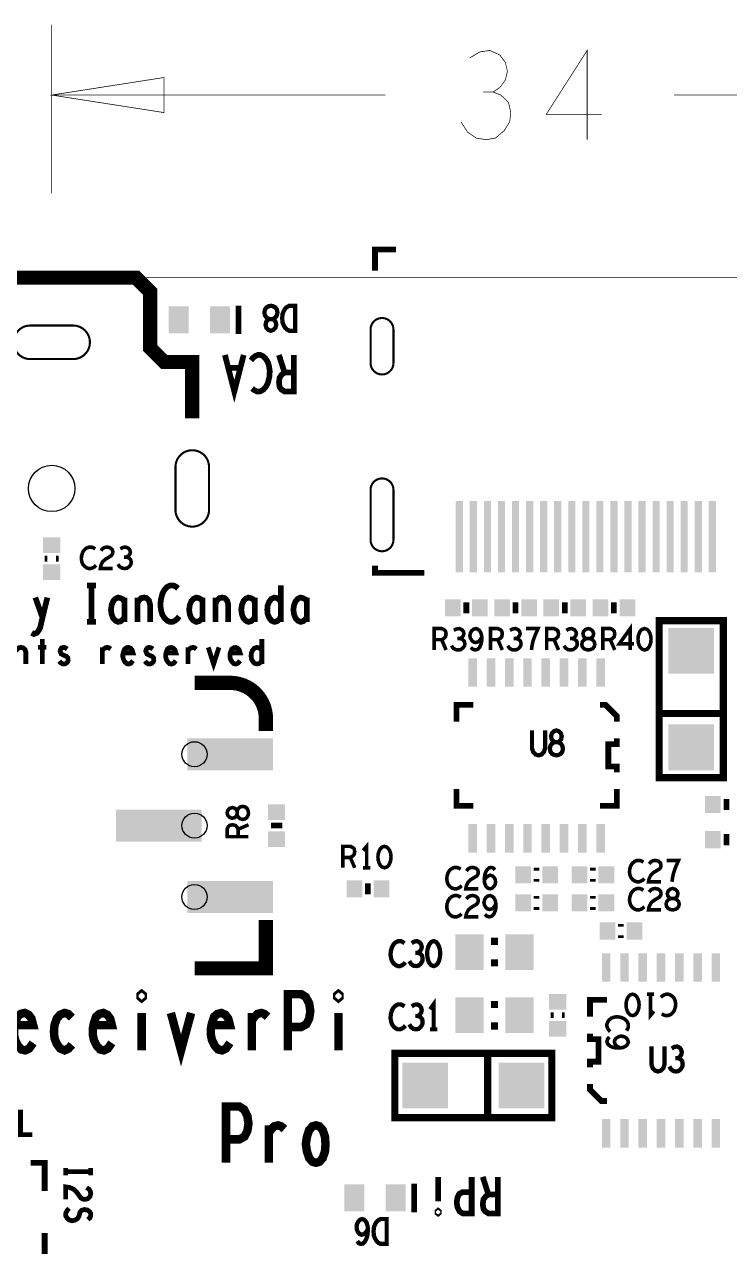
# Model space of a CAD drawing. Extents: x -14.6 to 75.5, y -11 to 65.5.
# Drawn here: x 30.03 to 55.11, y 22.02 to 65.51 of the extents above; entities that cross this region are included whole.
import ezdxf

# ---------------------------------------------------------------- set-up
doc = ezdxf.new("R2010")
doc.units = 0
doc.layers.get('0').update_dxf_attribs({"linetype": 'CONTINUOUS'})
for name, color, linetype in [('BOARD_ART', 7, 'CONTINUOUS'), ('DIMENSION_ART', 2, 'CONTINUOUS'), ('PASTETOP_ART', 4, 'CONTINUOUS'), ('RECEIVERPI_ROU', 5, 'CONTINUOUS'), ('RECEIVERPIPRO-1-2_DRL', 10, 'CONTINUOUS'), ('SILK_TOP_ART', 9, 'CONTINUOUS')]:
    doc.layers.add(name, color=color, linetype=linetype)

# ---------------------------------------------------------------- blocks, each defined once
blk = doc.blocks.new('RECTANGLE_7')
blk.add_solid([(0.3048, 0.2794), (0.3048, -0.2794), (-0.3048, 0.2794), (-0.3048, -0.2794)])
blk = doc.blocks.new('RECTANGLE_8')
blk.add_solid([(0.508, 0.635), (0.508, -0.635), (-0.508, 0.635), (-0.508, -0.635)])
blk = doc.blocks.new('SQUARE_57')
blk.add_solid([(0.8128, 0.8128), (0.8128, -0.8128), (-0.8128, 0.8128), (-0.8128, -0.8128)])
blk = doc.blocks.new('RECTANGLE_18')
blk.add_solid([(0.3556, 0.4826), (0.3556, -0.4826), (-0.3556, 0.4826), (-0.3556, -0.4826)])
blk = doc.blocks.new('RECTANGLE_53')
blk.add_solid([(1.524, 0.5715), (1.524, -0.5715), (-1.524, 0.5715), (-1.524, -0.5715)])
blk = doc.blocks.new('RECTANGLE_49')
blk.add_solid([(0.1524, 0.508), (0.1524, -0.508), (-0.1524, 0.508), (-0.1524, -0.508)])
blk = doc.blocks.new('RECTANGLE_11')
blk.add_solid([(0.2794, 0.3048), (0.2794, -0.3048), (-0.2794, 0.3048), (-0.2794, -0.3048)])
blk = doc.blocks.new('RECTANGLE_48')
blk.add_solid([(0.127, 1.27), (0.127, -1.27), (-0.127, 1.27), (-0.127, -1.27)])
blk = doc.blocks.new('ROUND_85')
blk.add_circle((0, 0), 0.445)
blk = doc.blocks.new('ROUND_22')
blk.add_circle((0, 0), 0.826)

msp = doc.modelspace()

# ---------------------------------------------------------------- linework, layer by layer
at = {"layer": 'BOARD_ART', "const_width": 0.0254}
msp.add_lwpolyline([(62, 56.5), (3, 56.5)], dxfattribs=at)
at = {"layer": 'DIMENSION_ART', "const_width": 0.0254}
for points in [[(31, 59.5), (31, 65.5)], [(46.7008, 63.1059), (46.937, 63.2646), (47.1339, 63.5291), (47.2126, 63.8466), (47.1339, 64.1642), (46.937, 64.4287), (46.5827, 64.5875), (46.2284, 64.5346), (45.874, 64.3229)], [(50.0472, 61.4125), (50.0472, 64.5875), (48.5905, 62.3121), (50.5591, 62.3121)], [(35, 63.625), (31, 63), (35, 62.375), (35, 63.625)], [(45.5591, 62.0475), (45.7952, 61.677), (46.1102, 61.4654), (46.4646, 61.4125), (46.7796, 61.4654), (47.0945, 61.7299), (47.2913, 62.0475), (47.3307, 62.365), (47.252, 62.7353), (46.9764, 63), (46.7008, 63.1059), (46.3464, 63.1059)], [(42.8629, 63), (31, 63)], [(53.1371, 63), (65, 63)]]:
    msp.add_lwpolyline(points, dxfattribs=at)
at = {"layer": 'RECEIVERPI_ROU', "const_width": 0.075}
for points in [[(30.2379, 54.7974, 1), (30.2379, 53.6026)], [(31.7619, 53.6026, 1), (31.7619, 54.7974)], [(43.1568, 54.6569, 1), (42.343, 54.6569)], [(42.343, 53.4629, 1), (43.1568, 53.4629)], [(36.5973, 49.7619, 1), (35.4025, 49.7619)], [(43.1568, 48.9489, 1), (42.343, 48.9489)], [(35.4025, 48.2379, 1), (36.5973, 48.2379)], [(42.343, 47.1709, 1), (43.1568, 47.1709)]]:
    msp.add_lwpolyline(points, format="xyb", dxfattribs=at)
for points in [[(31.7619, 54.7974), (30.2379, 54.7974)], [(42.343, 54.6569), (42.343, 53.4629)], [(43.1568, 53.4629), (43.1568, 54.6569)], [(30.2379, 53.6026), (31.7619, 53.6026)], [(35.4025, 49.7619), (35.4025, 48.2379)], [(36.5973, 48.2379), (36.5973, 49.7619)], [(42.343, 48.9489), (42.343, 47.1709)], [(43.1568, 47.1709), (43.1568, 48.9489)]]:
    msp.add_lwpolyline(points, dxfattribs=at)
at = {"layer": 'SILK_TOP_ART'}
for points, const_width in [([(42.5, 56.75), (42.5, 57.5), (43.25, 57.5)], 0.2032), ([(26, 51.5), (26, 53.5), (27, 53.5), (27.5, 54), (27.5, 56), (28, 56.5), (34, 56.5), (34.5, 56), (34.5, 54), (35, 53.5), (36, 53.5), (36, 51.5)], 0.508), ([(37.647, 55.508), (37.647, 54.492)], 0.2032), ([(38.7975, 55.5), (38.7234, 55.4852), (38.6388, 55.4407), (38.5858, 55.3667), (38.5647, 55.2629), (38.5858, 55.1592), (38.6493, 55.0703), (38.7446, 55.0259), (38.8504, 55.0259), (38.9139, 54.9962), (38.9668, 54.9222), (38.988, 54.8184), (38.9562, 54.7147), (38.8822, 54.6406), (38.7975, 54.611), (38.7128, 54.6406), (38.6388, 54.7147), (38.607, 54.8184), (38.6282, 54.9222), (38.6811, 54.9962), (38.7446, 55.0259), (38.8504, 55.0259), (38.9457, 55.0703), (39.0092, 55.1592), (39.0303, 55.2629), (39.0092, 55.3667), (38.9562, 55.4407), (38.8716, 55.4852), (38.7975, 55.5)], 0.1524), ([(39.6653, 55.5), (39.6653, 54.611), (39.4537, 54.611), (39.369, 54.6555), (39.3055, 54.7147), (39.2526, 54.8036), (39.2102, 54.9074), (39.1997, 55.0555), (39.2102, 55.2037), (39.2526, 55.3074), (39.3055, 55.3963), (39.369, 55.4556), (39.4537, 55.5), (39.6653, 55.5)], 0.1524), ([(37.8293, 53.75), (37.496, 52.45), (37.1627, 53.75)], 0.2032), ([(38.1297, 52.5583), (38.2097, 52.4933), (38.303, 52.45), (38.4097, 52.45), (38.5297, 52.515), (38.623, 52.6233), (38.6897, 52.7533), (38.743, 52.97), (38.7563, 53.165), (38.7297, 53.36), (38.6897, 53.49), (38.6097, 53.62), (38.5163, 53.7067), (38.423, 53.75), (38.3297, 53.75), (38.2363, 53.7067), (38.1563, 53.6417), (38.0897, 53.555)], 0.2032), ([(39.6167, 53.75), (39.6167, 52.45), (39.2833, 52.45), (39.1767, 52.515), (39.11, 52.6017), (39.0833, 52.775), (39.11, 52.9483), (39.19, 53.0567), (39.2833, 53.1217), (39.6167, 53.1217)], 0.2032), ([(39.2833, 53.1217), (39.0833, 53.75)], 0.2032), ([(37.2827, 53.295), (37.7093, 53.295)], 0.2032), ([(32.5503, 46.8485), (32.4868, 46.8866), (32.4128, 46.912), (32.3281, 46.912), (32.2328, 46.8739), (32.1588, 46.8104), (32.1058, 46.7342), (32.0635, 46.6072), (32.0529, 46.4929), (32.0741, 46.3786), (32.1058, 46.3024), (32.1693, 46.2262), (32.2434, 46.1754), (32.3175, 46.15), (32.3916, 46.15), (32.4657, 46.1754), (32.5292, 46.2135), (32.5821, 46.2643)], 0.127), ([(32.7514, 46.785), (32.8149, 46.8612), (32.889, 46.8993), (32.9737, 46.912), (33.0795, 46.8866), (33.1536, 46.8231), (33.1748, 46.7469), (33.1642, 46.6707), (33.1218, 46.6072), (32.9102, 46.4802), (32.8149, 46.3913), (32.7514, 46.2643), (32.7302, 46.15), (33.1748, 46.15)], 0.127), ([(33.6616, 46.5564), (33.7251, 46.5945), (33.778, 46.658), (33.7992, 46.7342), (33.778, 46.8104), (33.7251, 46.8739), (33.6298, 46.912), (33.5346, 46.8993), (33.4393, 46.8485)], 0.127), ([(30.85, 46.5), (30.75, 46.5)], 0.2032), ([(31.25, 46.5), (31.15, 46.5)], 0.2032), ([(33.3547, 46.3024), (33.4182, 46.2135), (33.5028, 46.1627), (33.5981, 46.15), (33.6828, 46.1627), (33.7674, 46.2262), (33.8203, 46.3024), (33.8309, 46.3786), (33.8098, 46.4675), (33.7357, 46.531), (33.6616, 46.5564), (33.5663, 46.5564)], 0.127), ([(44.25, 46), (42.5, 46), (42.5, 46.25)], 0.2032), ([(32.26, 45.55), (32.58, 45.55)], 0.2032), ([(32.42, 45.55), (32.42, 44.25)], 0.2032), ([(35.4943, 45.4417), (35.4143, 45.5067), (35.321, 45.55), (35.2143, 45.55), (35.0943, 45.485), (35.001, 45.3767), (34.9343, 45.2467), (34.881, 45.03), (34.8677, 44.835), (34.8943, 44.64), (34.9343, 44.51), (35.0143, 44.38), (35.1077, 44.2933), (35.201, 44.25), (35.2943, 44.25), (35.3877, 44.2933), (35.4677, 44.3583), (35.5343, 44.445)], 0.2032), ([(39.149, 45.55), (39.149, 44.25)], 0.2032), ([(30.286, 43.86), (30.366, 43.8167), (30.4727, 43.86), (30.5393, 43.9467), (30.5927, 44.055), (30.6727, 44.4016), (30.846, 45.1166)], 0.2032), ([(30.4193, 45.1166), (30.6727, 44.4016)], 0.2032), ([(33.587, 44.965), (33.5337, 45.0517), (33.4537, 45.095), (33.3603, 45.1166), (33.267, 45.0733), (33.187, 44.9867), (33.1337, 44.8567), (33.107, 44.6833), (33.1337, 44.51), (33.187, 44.38), (33.267, 44.2933), (33.3603, 44.25), (33.4537, 44.2717), (33.5337, 44.3366), (33.587, 44.4233)], 0.2032), ([(33.587, 44.25), (33.587, 45.1166)], 0.2032), ([(34.0473, 44.9), (34.1007, 45.0083), (34.1807, 45.095), (34.2873, 45.1166), (34.3807, 45.095), (34.4607, 45.0083), (34.5007, 44.8567), (34.5007, 44.25)], 0.2032), ([(34.0473, 44.25), (34.0473, 45.1166)], 0.2032), ([(36.368, 44.965), (36.3147, 45.0517), (36.2347, 45.095), (36.1413, 45.1166), (36.048, 45.0733), (35.968, 44.9867), (35.9147, 44.8567), (35.888, 44.6833), (35.9147, 44.51), (35.968, 44.38), (36.048, 44.2933), (36.1413, 44.25), (36.2347, 44.2717), (36.3147, 44.3366), (36.368, 44.4233)], 0.2032), ([(36.368, 44.25), (36.368, 45.1166)], 0.2032), ([(36.8283, 44.9), (36.8817, 45.0083), (36.9617, 45.095), (37.0683, 45.1166), (37.1617, 45.095), (37.2417, 45.0083), (37.2817, 44.8567), (37.2817, 44.25)], 0.2032), ([(36.8283, 44.25), (36.8283, 45.1166)], 0.2032), ([(38.222, 44.965), (38.1687, 45.0517), (38.0887, 45.095), (37.9953, 45.1166), (37.902, 45.0733), (37.822, 44.9867), (37.7687, 44.8567), (37.742, 44.6833), (37.7687, 44.51), (37.822, 44.38), (37.902, 44.2933), (37.9953, 44.25), (38.0887, 44.2717), (38.1687, 44.3366), (38.222, 44.4233)], 0.2032), ([(38.222, 44.25), (38.222, 45.1166)], 0.2032), ([(39.149, 44.445), (39.0957, 44.3366), (39.0157, 44.2717), (38.9223, 44.25), (38.8157, 44.2933), (38.7357, 44.4016), (38.6823, 44.5316), (38.669, 44.6833), (38.6823, 44.835), (38.7357, 44.965), (38.8157, 45.0733), (38.9223, 45.1166), (39.0157, 45.095), (39.0823, 45.0517), (39.149, 44.965)], 0.2032), ([(40.076, 44.965), (40.0227, 45.0517), (39.9427, 45.095), (39.8493, 45.1166), (39.756, 45.0733), (39.676, 44.9867), (39.6227, 44.8567), (39.596, 44.6833), (39.6227, 44.51), (39.676, 44.38), (39.756, 44.2933), (39.8493, 44.25), (39.9427, 44.2717), (40.0227, 44.3366), (40.076, 44.4233)], 0.2032), ([(40.076, 44.25), (40.076, 45.1166)], 0.2032), ([(45.75, 44.95), (45.75, 44.55)], 0.2032), ([(47.5, 44.95), (47.5, 44.55)], 0.2032), ([(49.25, 44.95), (49.25, 44.55)], 0.2032), ([(51, 44.95), (51, 44.55)], 0.2032), ([(54.893, 41.754), (54.893, 44.294), (52.607, 44.294), (52.607, 38.706), (54.893, 38.706), (54.893, 41.754)], 0.254), ([(32.26, 44.25), (32.58, 44.25)], 0.2032), ([(44.6058, 43.25), (44.6058, 44.012), (44.8704, 44.012), (44.9551, 43.9739), (45.008, 43.9231), (45.0292, 43.8215), (45.008, 43.7199), (44.9445, 43.6564), (44.8704, 43.6183), (44.6058, 43.6183)], 0.127), ([(45.5266, 43.6564), (45.5901, 43.6945), (45.643, 43.758), (45.6642, 43.8342), (45.643, 43.9104), (45.5901, 43.9739), (45.4948, 44.012), (45.3996, 43.9993), (45.3043, 43.9485)], 0.127), ([(45.9076, 43.3389), (45.9817, 43.2754), (46.0663, 43.25), (46.151, 43.2754), (46.2251, 43.3516), (46.278, 43.4659), (46.2992, 43.5802), (46.2992, 43.7199), (46.278, 43.8342), (46.2251, 43.9358), (46.1616, 43.9866), (46.0875, 44.012), (46.0028, 43.9866), (45.9393, 43.9358), (45.897, 43.8596), (45.8758, 43.758), (45.897, 43.6691), (45.9499, 43.5802), (46.0134, 43.5294), (46.0875, 43.5167), (46.1722, 43.5421), (46.2357, 43.6056), (46.2992, 43.7199)], 0.127), ([(46.6058, 43.25), (46.6058, 44.012), (46.8704, 44.012), (46.9551, 43.9739), (47.008, 43.9231), (47.0292, 43.8215), (47.008, 43.7199), (46.9445, 43.6564), (46.8704, 43.6183), (46.6058, 43.6183)], 0.127), ([(47.5266, 43.6564), (47.5901, 43.6945), (47.643, 43.758), (47.6642, 43.8342), (47.643, 43.9104), (47.5901, 43.9739), (47.4948, 44.012), (47.3996, 43.9993), (47.3043, 43.9485)], 0.127), ([(48.0663, 43.25), (48.0875, 43.4151), (48.1193, 43.5548), (48.1616, 43.6818), (48.2145, 43.8215), (48.2992, 44.012), (47.8758, 44.012)], 0.127), ([(48.6058, 43.25), (48.6058, 44.012), (48.8704, 44.012), (48.9551, 43.9739), (49.008, 43.9231), (49.0292, 43.8215), (49.008, 43.7199), (48.9445, 43.6564), (48.8704, 43.6183), (48.6058, 43.6183)], 0.127), ([(49.5266, 43.6564), (49.5901, 43.6945), (49.643, 43.758), (49.6642, 43.8342), (49.643, 43.9104), (49.5901, 43.9739), (49.4948, 44.012), (49.3996, 43.9993), (49.3043, 43.9485)], 0.127), ([(50.0875, 43.25), (50.1616, 43.2627), (50.2462, 43.3008), (50.2992, 43.3643), (50.3203, 43.4532), (50.2992, 43.5421), (50.2357, 43.6183), (50.1404, 43.6564), (50.0346, 43.6564), (49.9711, 43.6818), (49.9182, 43.7453), (49.897, 43.8342), (49.9288, 43.9231), (50.0028, 43.9866), (50.0875, 44.012), (50.1722, 43.9866), (50.2462, 43.9231), (50.278, 43.8342), (50.2568, 43.7453), (50.2039, 43.6818), (50.1404, 43.6564), (50.0346, 43.6564), (49.9393, 43.6183), (49.8758, 43.5421), (49.8547, 43.4532), (49.8758, 43.3643), (49.9288, 43.3008), (50.0134, 43.2627), (50.0875, 43.25)], 0.127), ([(50.6058, 43.25), (50.6058, 44.012), (50.8704, 44.012), (50.9551, 43.9739), (51.008, 43.9231), (51.0292, 43.8215), (51.008, 43.7199), (50.9445, 43.6564), (50.8704, 43.6183), (50.6058, 43.6183)], 0.127), ([(51.5795, 43.25), (51.5795, 44.012), (51.1879, 43.4659), (51.7171, 43.4659)], 0.127), ([(52.0875, 44.012), (52.0028, 43.9866), (51.9393, 43.9231), (51.897, 43.8469), (51.8652, 43.7453), (51.8547, 43.631), (51.8652, 43.5167), (51.897, 43.4151), (51.9393, 43.3389), (52.0028, 43.2754), (52.0875, 43.25), (52.1722, 43.2754), (52.2357, 43.3389), (52.278, 43.4151), (52.3098, 43.5167), (52.3203, 43.631), (52.3098, 43.7453), (52.278, 43.8469), (52.2357, 43.9231), (52.1722, 43.9866), (52.0875, 44.012)], 0.127), ([(30.6635, 43.639), (30.6635, 42.75)], 0.17), ([(38.474, 43.639), (38.474, 42.75)], 0.17), ([(44.8704, 43.6183), (45.0292, 43.25)], 0.127), ([(45.2197, 43.4024), (45.2832, 43.3135), (45.3678, 43.2627), (45.4631, 43.25), (45.5478, 43.2627), (45.6324, 43.3262), (45.6853, 43.4024), (45.6959, 43.4786), (45.6748, 43.5675), (45.6007, 43.631), (45.5266, 43.6564), (45.4313, 43.6564)], 0.127), ([(46.8704, 43.6183), (47.0292, 43.25)], 0.127), ([(47.2197, 43.4024), (47.2832, 43.3135), (47.3678, 43.2627), (47.4631, 43.25), (47.5478, 43.2627), (47.6324, 43.3262), (47.6853, 43.4024), (47.6959, 43.4786), (47.6748, 43.5675), (47.6007, 43.631), (47.5266, 43.6564), (47.4313, 43.6564)], 0.127), ([(48.8704, 43.6183), (49.0292, 43.25)], 0.127), ([(49.2197, 43.4024), (49.2832, 43.3135), (49.3678, 43.2627), (49.4631, 43.25), (49.5478, 43.2627), (49.6324, 43.3262), (49.6853, 43.4024), (49.6959, 43.4786), (49.6748, 43.5675), (49.6007, 43.631), (49.5266, 43.6564), (49.4313, 43.6564)], 0.127), ([(50.8704, 43.6183), (51.0292, 43.25)], 0.127), ([(29.7216, 43.2093), (29.7745, 43.2834), (29.8274, 43.3278), (29.9121, 43.3426), (29.9756, 43.3278), (30.0497, 43.2686), (30.0814, 43.1797), (30.0814, 42.75)], 0.17), ([(30.5153, 43.3426), (30.8117, 43.3426)], 0.17), ([(31.2668, 42.8537), (31.3197, 42.7944), (31.3937, 42.75), (31.4573, 42.75), (31.5208, 42.7796), (31.5631, 42.8241), (31.5842, 42.8833), (31.5737, 42.9723), (31.5313, 43.0167), (31.3408, 43.1056), (31.2985, 43.2093), (31.3197, 43.2834), (31.362, 43.3278), (31.4255, 43.3426), (31.489, 43.3278), (31.5525, 43.2834)], 0.17), ([(32.8013, 43.2241), (32.8542, 43.2834), (32.9072, 43.3278), (32.9813, 43.3426), (33.0342, 43.3278), (33.0977, 43.2834)], 0.17), ([(32.8013, 42.75), (32.8013, 43.3426)], 0.17), ([(33.5528, 43.15), (33.8914, 43.15), (33.8597, 43.2538), (33.8068, 43.313), (33.7327, 43.3426), (33.6586, 43.3278), (33.5951, 43.2834), (33.5528, 43.1797), (33.5316, 43.0908), (33.5316, 43.0019), (33.5528, 42.913), (33.6057, 42.8241), (33.6692, 42.7648), (33.7433, 42.75), (33.8173, 42.7796), (33.8914, 42.8685)], 0.17), ([(34.3148, 42.8537), (34.3677, 42.7944), (34.4417, 42.75), (34.5053, 42.75), (34.5688, 42.7796), (34.6111, 42.8241), (34.6322, 42.8833), (34.6217, 42.9723), (34.5793, 43.0167), (34.3888, 43.1056), (34.3465, 43.2093), (34.3677, 43.2834), (34.41, 43.3278), (34.4735, 43.3426), (34.537, 43.3278), (34.6005, 43.2834)], 0.17), ([(35.0768, 43.15), (35.4154, 43.15), (35.3837, 43.2538), (35.3308, 43.313), (35.2567, 43.3426), (35.1826, 43.3278), (35.1191, 43.2834), (35.0768, 43.1797), (35.0556, 43.0908), (35.0556, 43.0019), (35.0768, 42.913), (35.1297, 42.8241), (35.1932, 42.7648), (35.2673, 42.75), (35.3413, 42.7796), (35.4154, 42.8685)], 0.17), ([(35.8493, 43.2241), (35.9022, 43.2834), (35.9552, 43.3278), (36.0293, 43.3426), (36.0822, 43.3278), (36.1457, 43.2834)], 0.17), ([(35.8493, 42.75), (35.8493, 43.3426)], 0.17), ([(36.569, 43.3426), (36.7595, 42.75), (36.95, 43.3426)], 0.17), ([(37.3628, 43.15), (37.7014, 43.15), (37.6697, 43.2538), (37.6168, 43.313), (37.5427, 43.3426), (37.4686, 43.3278), (37.4051, 43.2834), (37.3628, 43.1797), (37.3416, 43.0908), (37.3416, 43.0019), (37.3628, 42.913), (37.4157, 42.8241), (37.4792, 42.7648), (37.5533, 42.75), (37.6273, 42.7796), (37.7014, 42.8685)], 0.17), ([(38.474, 42.8833), (38.4317, 42.8093), (38.3682, 42.7648), (38.2941, 42.75), (38.2094, 42.7796), (38.1459, 42.8537), (38.1036, 42.9426), (38.093, 43.0463), (38.1036, 43.15), (38.1459, 43.239), (38.2094, 43.313), (38.2941, 43.3426), (38.3682, 43.3278), (38.4211, 43.2982), (38.474, 43.239)], 0.17), ([(37.35, 42.08), (36.08, 42.08)], 0.508), ([(37.35, 42.08), (36.08, 42.08)], 0.508), ([(46, 41.3), (45.4, 41.3), (45.4, 40.7)], 0.205), ([(51.1, 40.7), (51.1, 40.9), (50.7, 41.3), (50.5, 41.3)], 0.205), ([(38.62, 40.81), (38.62, 40.3654)], 0.508), ([(38.62, 40.81), (38.62, 40.3654)], 0.508), ([(54.766, 40.992), (52.734, 40.992)], 0.254), ([(48.0847, 40.389), (48.0847, 39.7519), (48.127, 39.6185), (48.2117, 39.5296), (48.3175, 39.5), (48.4233, 39.5296), (48.508, 39.6185), (48.5503, 39.7519), (48.5503, 40.389)], 0.1524), ([(48.9525, 39.5), (49.0266, 39.5148), (49.1112, 39.5593), (49.1642, 39.6333), (49.1853, 39.7371), (49.1642, 39.8408), (49.1007, 39.9297), (49.0054, 39.9741), (48.8996, 39.9741), (48.8361, 40.0038), (48.7832, 40.0778), (48.762, 40.1816), (48.7938, 40.2853), (48.8678, 40.3594), (48.9525, 40.389), (49.0372, 40.3594), (49.1112, 40.2853), (49.143, 40.1816), (49.1218, 40.0778), (49.0689, 40.0038), (49.0054, 39.9741), (48.8996, 39.9741), (48.8043, 39.9297), (48.7408, 39.8408), (48.7197, 39.7371), (48.7408, 39.6333), (48.7938, 39.5593), (48.8784, 39.5148), (48.9525, 39.5)], 0.1524), ([(51.1, 40.1), (51.1, 39.9), (50.8, 39.9), (50.8, 39.1), (51.1, 39.1), (51.1, 38.9)], 0.205), ([(46, 37.7), (45.4, 37.7), (45.4, 38.3)], 0.205), ([(51.1, 38.3), (51.1, 37.7), (50.5, 37.7)], 0.205), ([(55, 37.95), (55, 37.55)], 0.2032), ([(38, 37.4525), (37.9873, 37.5266), (37.9492, 37.6112), (37.8857, 37.6642), (37.7968, 37.6853), (37.7079, 37.6642), (37.6317, 37.6007), (37.5936, 37.5054), (37.5936, 37.3996), (37.5682, 37.3361), (37.5047, 37.2832), (37.4158, 37.262), (37.3269, 37.2938), (37.2634, 37.3678), (37.238, 37.4525), (37.2634, 37.5372), (37.3269, 37.6112), (37.4158, 37.643), (37.5047, 37.6218), (37.5682, 37.5689), (37.5936, 37.5054), (37.5936, 37.3996), (37.6317, 37.3043), (37.7079, 37.2408), (37.7968, 37.2197), (37.8857, 37.2408), (37.9492, 37.2938), (37.9873, 37.3784), (38, 37.4525)], 0.127), ([(38, 36.6058), (37.238, 36.6058), (37.238, 36.8704), (37.2761, 36.9551), (37.3269, 37.008), (37.4285, 37.0292), (37.5301, 37.008), (37.5936, 36.9445), (37.6317, 36.8704), (37.6317, 36.6058)], 0.127), ([(37.6317, 36.8704), (38, 37.0292)], 0.127), ([(38.8, 37), (39.2, 37)], 0.2032), ([(55, 36.7), (55, 36.3)], 0.2032), ([(41.3558, 35.5), (41.3558, 36.262), (41.6204, 36.262), (41.7051, 36.2239), (41.758, 36.1731), (41.7792, 36.0715), (41.758, 35.9699), (41.6945, 35.9064), (41.6204, 35.8683), (41.3558, 35.8683)], 0.127), ([(42.2025, 35.5), (42.2025, 36.262), (42.0755, 36.1096)], 0.127), ([(42.8375, 36.262), (42.7528, 36.2366), (42.6893, 36.1731), (42.647, 36.0969), (42.6152, 35.9953), (42.6047, 35.881), (42.6152, 35.7667), (42.647, 35.6651), (42.6893, 35.5889), (42.7528, 35.5254), (42.8375, 35.5), (42.9222, 35.5254), (42.9857, 35.5889), (43.028, 35.6651), (43.0598, 35.7667), (43.0703, 35.881), (43.0598, 35.9953), (43.028, 36.0969), (42.9857, 36.1731), (42.9222, 36.2366), (42.8375, 36.262)], 0.127), ([(41.6204, 35.8683), (41.7792, 35.5)], 0.127), ([(52.0503, 35.6985), (51.9868, 35.7366), (51.9128, 35.762), (51.8281, 35.762), (51.7328, 35.7239), (51.6588, 35.6604), (51.6058, 35.5842), (51.5635, 35.4572), (51.5529, 35.3429), (51.5741, 35.2286), (51.6058, 35.1524), (51.6693, 35.0762), (51.7434, 35.0254), (51.8175, 35), (51.8916, 35), (51.9657, 35.0254), (52.0292, 35.0635), (52.0821, 35.1143)], 0.127), ([(52.2514, 35.635), (52.3149, 35.7112), (52.389, 35.7493), (52.4737, 35.762), (52.5795, 35.7366), (52.6536, 35.6731), (52.6748, 35.5969), (52.6642, 35.5207), (52.6218, 35.4572), (52.4102, 35.3302), (52.3149, 35.2413), (52.2514, 35.1143), (52.2302, 35), (52.6748, 35)], 0.127), ([(53.0663, 35), (53.0875, 35.1651), (53.1193, 35.3048), (53.1616, 35.4318), (53.2145, 35.5715), (53.2992, 35.762), (52.8758, 35.762)], 0.127), ([(42.0755, 35.5), (42.3295, 35.5)], 0.127), ([(45.5503, 35.4485), (45.4868, 35.4866), (45.4128, 35.512), (45.3281, 35.512), (45.2328, 35.4739), (45.1588, 35.4104), (45.1058, 35.3342), (45.0635, 35.2072), (45.0529, 35.0929), (45.0741, 34.9786), (45.1058, 34.9024), (45.1693, 34.8262), (45.2434, 34.7754), (45.3175, 34.75), (45.3916, 34.75), (45.4657, 34.7754), (45.5292, 34.8135), (45.5821, 34.8643)], 0.127), ([(45.7514, 35.385), (45.8149, 35.4612), (45.889, 35.4993), (45.9737, 35.512), (46.0795, 35.4866), (46.1536, 35.4231), (46.1748, 35.3469), (46.1642, 35.2707), (46.1218, 35.2072), (45.9102, 35.0802), (45.8149, 34.9913), (45.7514, 34.8643), (45.7302, 34.75), (46.1748, 34.75)], 0.127), ([(46.3864, 35.0675), (46.4605, 35.1564), (46.524, 35.2072), (46.6087, 35.2326), (46.6828, 35.2072), (46.7357, 35.1564), (46.778, 35.0802), (46.7886, 34.9913), (46.778, 34.9151), (46.7357, 34.8389), (46.6722, 34.7754), (46.5981, 34.75), (46.5134, 34.7754), (46.4393, 34.8516), (46.397, 34.9659), (46.3864, 35.0929), (46.4076, 35.258), (46.4393, 35.3469), (46.4922, 35.4358), (46.5663, 35.4993), (46.6404, 35.512), (46.7145, 35.4866), (46.7674, 35.4231)], 0.127), ([(48.25, 35.4), (48.25, 35.5)], 0.2032), ([(50.25, 35.5), (50.25, 35.4)], 0.2032), ([(42.25, 34.55), (42.25, 34.95)], 0.2032), ([(48.25, 35), (48.25, 35.1)], 0.2032), ([(50.25, 35.1), (50.25, 35)], 0.2032), ([(52.0503, 34.6985), (51.9868, 34.7366), (51.9128, 34.762), (51.8281, 34.762), (51.7328, 34.7239), (51.6588, 34.6604), (51.6058, 34.5842), (51.5635, 34.4572), (51.5529, 34.3429), (51.5741, 34.2286), (51.6058, 34.1524), (51.6693, 34.0762), (51.7434, 34.0254), (51.8175, 34), (51.8916, 34), (51.9657, 34.0254), (52.0292, 34.0635), (52.0821, 34.1143)], 0.127), ([(52.2514, 34.635), (52.3149, 34.7112), (52.389, 34.7493), (52.4737, 34.762), (52.5795, 34.7366), (52.6536, 34.6731), (52.6748, 34.5969), (52.6642, 34.5207), (52.6218, 34.4572), (52.4102, 34.3302), (52.3149, 34.2413), (52.2514, 34.1143), (52.2302, 34), (52.6748, 34)], 0.127), ([(53.0875, 34), (53.1616, 34.0127), (53.2462, 34.0508), (53.2992, 34.1143), (53.3203, 34.2032), (53.2992, 34.2921), (53.2357, 34.3683), (53.1404, 34.4064), (53.0346, 34.4064), (52.9711, 34.4318), (52.9182, 34.4953), (52.897, 34.5842), (52.9288, 34.6731), (53.0028, 34.7366), (53.0875, 34.762), (53.1722, 34.7366), (53.2462, 34.6731), (53.278, 34.5842), (53.2568, 34.4953), (53.2039, 34.4318), (53.1404, 34.4064), (53.0346, 34.4064), (52.9393, 34.3683), (52.8758, 34.2921), (52.8547, 34.2032), (52.8758, 34.1143), (52.9288, 34.0508), (53.0134, 34.0127), (53.0875, 34)], 0.127), ([(45.5503, 34.4485), (45.4868, 34.4866), (45.4128, 34.512), (45.3281, 34.512), (45.2328, 34.4739), (45.1588, 34.4104), (45.1058, 34.3342), (45.0635, 34.2072), (45.0529, 34.0929), (45.0741, 33.9786), (45.1058, 33.9024), (45.1693, 33.8262), (45.2434, 33.7754), (45.3175, 33.75), (45.3916, 33.75), (45.4657, 33.7754), (45.5292, 33.8135), (45.5821, 33.8643)], 0.127), ([(45.7514, 34.385), (45.8149, 34.4612), (45.889, 34.4993), (45.9737, 34.512), (46.0795, 34.4866), (46.1536, 34.4231), (46.1748, 34.3469), (46.1642, 34.2707), (46.1218, 34.2072), (45.9102, 34.0802), (45.8149, 33.9913), (45.7514, 33.8643), (45.7302, 33.75), (46.1748, 33.75)], 0.127), ([(46.4076, 33.8389), (46.4817, 33.7754), (46.5663, 33.75), (46.651, 33.7754), (46.7251, 33.8516), (46.778, 33.9659), (46.7992, 34.0802), (46.7992, 34.2199), (46.778, 34.3342), (46.7251, 34.4358), (46.6616, 34.4866), (46.5875, 34.512), (46.5028, 34.4866), (46.4393, 34.4358), (46.397, 34.3596), (46.3758, 34.258), (46.397, 34.1691), (46.4499, 34.0802), (46.5134, 34.0294), (46.5875, 34.0167), (46.6722, 34.0421), (46.7357, 34.1056), (46.7992, 34.2199)], 0.127), ([(48.25, 34.4), (48.25, 34.5)], 0.2032), ([(50.25, 34.5), (50.25, 34.4)], 0.2032), ([(48.25, 34), (48.25, 34.1)], 0.2032), ([(50.25, 34.1), (50.25, 34)], 0.2032), ([(36.08, 31.92), (38.62, 31.92), (38.62, 33.6346)], 0.508), ([(36.08, 31.92), (38.62, 31.92), (38.62, 33.6346)], 0.508), ([(51.25, 33.5), (51.25, 33.4)], 0.2032), ([(46.75, 32.754), (46.75, 33.008)], 0.254), ([(51.25, 33.1), (51.25, 33)], 0.2032), ([(43.5503, 32.8149), (43.4868, 32.8594), (43.4128, 32.889), (43.3281, 32.889), (43.2328, 32.8445), (43.1588, 32.7705), (43.1058, 32.6816), (43.0635, 32.5334), (43.0529, 32.4), (43.0741, 32.2667), (43.1058, 32.1778), (43.1693, 32.0889), (43.2434, 32.0296), (43.3175, 32), (43.3916, 32), (43.4657, 32.0296), (43.5292, 32.0741), (43.5821, 32.1333)], 0.1524), ([(44.0266, 32.4741), (44.0901, 32.5186), (44.143, 32.5926), (44.1642, 32.6816), (44.143, 32.7705), (44.0901, 32.8445), (43.9948, 32.889), (43.8996, 32.8742), (43.8043, 32.8149)], 0.1524), ([(44.5875, 32.889), (44.5028, 32.8594), (44.4393, 32.7853), (44.397, 32.6964), (44.3652, 32.5778), (44.3547, 32.4445), (44.3652, 32.3111), (44.397, 32.1926), (44.4393, 32.1037), (44.5028, 32.0296), (44.5875, 32), (44.6722, 32.0296), (44.7357, 32.1037), (44.778, 32.1926), (44.8098, 32.3111), (44.8203, 32.4445), (44.8098, 32.5778), (44.778, 32.6964), (44.7357, 32.7853), (44.6722, 32.8594), (44.5875, 32.889)], 0.1524), ([(43.7197, 32.1778), (43.7832, 32.0741), (43.8678, 32.0148), (43.9631, 32), (44.0478, 32.0148), (44.1324, 32.0889), (44.1853, 32.1778), (44.1959, 32.2667), (44.1748, 32.3704), (44.1007, 32.4445), (44.0266, 32.4741), (43.9313, 32.4741)], 0.1524), ([(46.75, 31.992), (46.75, 32.246)], 0.254), ([(34.2, 30.8666), (34.16, 30.9), (34.16, 30.9667), (34.2, 31), (34.24, 30.9667), (34.24, 30.9), (34.2, 30.8666)], 0.3), ([(39.4, 29), (39.4, 31), (39.88, 31), (40.04, 30.9), (40.16, 30.6667), (40.2, 30.4), (40.16, 30.1333), (40.06, 29.9333), (39.88, 29.8333), (39.4, 29.8333)], 0.3), ([(41.2, 30.8666), (41.16, 30.9), (41.16, 30.9667), (41.2, 31), (41.24, 30.9667), (41.24, 30.9), (41.2, 30.8666)], 0.3), ([(46.75, 30.504), (46.75, 30.758)], 0.254), ([(50.15, 30.2), (50.15, 30.8), (50.75, 30.8)], 0.205), ([(51.6625, 30.238), (51.7472, 30.2634), (51.8107, 30.3269), (51.853, 30.4031), (51.8848, 30.5047), (51.8953, 30.619), (51.8848, 30.7333), (51.853, 30.8349), (51.8107, 30.9111), (51.7472, 30.9746), (51.6625, 31), (51.5778, 30.9746), (51.5143, 30.9111), (51.472, 30.8349), (51.4402, 30.7333), (51.4297, 30.619), (51.4402, 30.5047), (51.472, 30.4031), (51.5143, 30.3269), (51.5778, 30.2634), (51.6625, 30.238)], 0.127), ([(52.4245, 31), (52.1705, 31)], 0.127), ([(52.2975, 31), (52.2975, 30.238), (52.4245, 30.3904)], 0.127), ([(52.6997, 30.3015), (52.7632, 30.2634), (52.8372, 30.238), (52.9219, 30.238), (53.0172, 30.2761), (53.0912, 30.3396), (53.1442, 30.4158), (53.1865, 30.5428), (53.1971, 30.6571), (53.1759, 30.7714), (53.1442, 30.8476), (53.0807, 30.9238), (53.0066, 30.9746), (52.9325, 31), (52.8584, 31), (52.7843, 30.9746), (52.7208, 30.9365), (52.6679, 30.8857)], 0.127), ([(29.7, 29.9), (30.34, 29.9), (30.28, 30.1333), (30.18, 30.2666), (30.04, 30.3333), (29.9, 30.3), (29.78, 30.2), (29.7, 29.9666), (29.66, 29.7666), (29.66, 29.5667), (29.7, 29.3666), (29.8, 29.1666), (29.92, 29.0333), (30.06, 29), (30.2, 29.0667), (30.34, 29.2666)], 0.3), ([(31.72, 30.1667), (31.58, 30.3), (31.46, 30.3333), (31.3, 30.2666), (31.18, 30.1333), (31.1, 29.9), (31.08, 29.6666), (31.1, 29.4333), (31.18, 29.2333), (31.3, 29.0667), (31.46, 29), (31.6, 29.0667), (31.72, 29.2)], 0.3), ([(32.5, 29.9), (33.14, 29.9), (33.08, 30.1333), (32.98, 30.2666), (32.84, 30.3333), (32.7, 30.3), (32.58, 30.2), (32.5, 29.9666), (32.46, 29.7666), (32.46, 29.5667), (32.5, 29.3666), (32.6, 29.1666), (32.72, 29.0333), (32.86, 29), (33, 29.0667), (33.14, 29.2666)], 0.3), ([(34.2, 30.3333), (34.2, 29)], 0.3), ([(35.24, 30.3333), (35.6, 29), (35.96, 30.3333)], 0.3), ([(36.7, 29.9), (37.34, 29.9), (37.28, 30.1333), (37.18, 30.2666), (37.04, 30.3333), (36.9, 30.3), (36.78, 30.2), (36.7, 29.9666), (36.66, 29.7666), (36.66, 29.5667), (36.7, 29.3666), (36.8, 29.1666), (36.92, 29.0333), (37.06, 29), (37.2, 29.0667), (37.34, 29.2666)], 0.3), ([(38.12, 30.0667), (38.22, 30.2), (38.32, 30.3), (38.46, 30.3333), (38.56, 30.3), (38.68, 30.2)], 0.3), ([(38.12, 29), (38.12, 30.3333)], 0.3), ([(41.2, 30.3333), (41.2, 29)], 0.3), ([(43.5503, 30.5649), (43.4868, 30.6094), (43.4128, 30.639), (43.3281, 30.639), (43.2328, 30.5945), (43.1588, 30.5205), (43.1058, 30.4316), (43.0635, 30.2834), (43.0529, 30.15), (43.0741, 30.0167), (43.1058, 29.9278), (43.1693, 29.8389), (43.2434, 29.7796), (43.3175, 29.75), (43.3916, 29.75), (43.4657, 29.7796), (43.5292, 29.8241), (43.5821, 29.8833)], 0.1524), ([(44.0266, 30.2241), (44.0901, 30.2686), (44.143, 30.3426), (44.1642, 30.4316), (44.143, 30.5205), (44.0901, 30.5945), (43.9948, 30.639), (43.8996, 30.6242), (43.8043, 30.5649)], 0.1524), ([(44.5875, 29.75), (44.5875, 30.639), (44.4605, 30.4612)], 0.1524), ([(43.7197, 29.9278), (43.7832, 29.8241), (43.8678, 29.7648), (43.9631, 29.75), (44.0478, 29.7648), (44.1324, 29.8389), (44.1853, 29.9278), (44.1959, 30.0167), (44.1748, 30.1204), (44.1007, 30.1945), (44.0266, 30.2241), (43.9313, 30.2241)], 0.1524), ([(46.75, 29.742), (46.75, 29.996)], 0.254), ([(48.85, 30.25), (48.75, 30.25)], 0.2032), ([(49.25, 30.25), (49.15, 30.25)], 0.2032), ([(51.4485, 29.6997), (51.4866, 29.7632), (51.512, 29.8372), (51.512, 29.9219), (51.4739, 30.0172), (51.4104, 30.0912), (51.3342, 30.1442), (51.2072, 30.1865), (51.0929, 30.1971), (50.9786, 30.1759), (50.9024, 30.1442), (50.8262, 30.0807), (50.7754, 30.0066), (50.75, 29.9325), (50.75, 29.8584), (50.7754, 29.7843), (50.8135, 29.7208), (50.8643, 29.6679)], 0.127), ([(44.4605, 29.75), (44.7145, 29.75)], 0.1524), ([(50.15, 28.4), (50.15, 28.6), (50.45, 28.6), (50.45, 29.4), (50.15, 29.4), (50.15, 29.6)], 0.205), ([(50.8389, 29.4774), (50.7754, 29.4033), (50.75, 29.3187), (50.7754, 29.234), (50.8516, 29.1599), (50.9659, 29.107), (51.0802, 29.0858), (51.2199, 29.0858), (51.3342, 29.107), (51.4358, 29.1599), (51.4866, 29.2234), (51.512, 29.2975), (51.4866, 29.3822), (51.4358, 29.4457), (51.3596, 29.488), (51.258, 29.5092), (51.1691, 29.488), (51.0802, 29.4351), (51.0294, 29.3716), (51.0167, 29.2975), (51.0421, 29.2128), (51.1056, 29.1493), (51.2199, 29.0858)], 0.127), ([(52.3347, 29.139), (52.3347, 28.5019), (52.377, 28.3685), (52.4617, 28.2796), (52.5675, 28.25), (52.6733, 28.2796), (52.758, 28.3685), (52.8003, 28.5019), (52.8003, 29.139)], 0.1524), ([(53.2766, 28.7241), (53.3401, 28.7686), (53.393, 28.8426), (53.4142, 28.9316), (53.393, 29.0205), (53.3401, 29.0945), (53.2448, 29.139), (53.1496, 29.1242), (53.0543, 29.0649)], 0.1524), ([(45.746, 28.893), (43.206, 28.893), (43.206, 26.607), (48.794, 26.607), (48.794, 28.893), (45.746, 28.893)], 0.254), ([(46.508, 28.766), (46.508, 26.734)], 0.254), ([(52.9697, 28.4278), (53.0332, 28.3241), (53.1178, 28.2648), (53.2131, 28.25), (53.2978, 28.2648), (53.3824, 28.3389), (53.4353, 28.4278), (53.4459, 28.5167), (53.4248, 28.6204), (53.3507, 28.6945), (53.2766, 28.7241), (53.1813, 28.7241)], 0.1524), ([(50.15, 27.8), (50.15, 27.6), (50.55, 27.2), (50.75, 27.2)], 0.205), ([(29.8918, 26.889), (29.8918, 26), (30.3152, 26)], 0.17), ([(37.2, 25), (37.2, 27), (37.68, 27), (37.84, 26.9), (37.96, 26.6667), (38, 26.4), (37.96, 26.1333), (37.86, 25.9333), (37.68, 25.8333), (37.2, 25.8333)], 0.3), ([(38.72, 26.0667), (38.82, 26.2), (38.92, 26.3), (39.06, 26.3333), (39.16, 26.3), (39.28, 26.2)], 0.3), ([(38.72, 25), (38.72, 26.3333)], 0.3), ([(40.4, 25), (40.28, 25.0333), (40.16, 25.1666), (40.08, 25.4), (40.04, 25.6666), (40.08, 25.9333), (40.16, 26.1667), (40.28, 26.3), (40.4, 26.3333), (40.52, 26.3), (40.64, 26.1667), (40.72, 25.9333), (40.74, 25.6666), (40.72, 25.4), (40.64, 25.1666), (40.52, 25.0333), (40.4, 25)], 0.3), ([(30.75, 24), (30.75, 25), (30.25, 25)], 0.2032), ([(31.5, 24.8095), (31.5, 24.5555)], 0.17), ([(32.389, 24.8095), (32.389, 24.5555)], 0.17), ([(32.389, 24.6825), (31.5, 24.6825)], 0.17), ([(43.897, 24.258), (43.897, 23.242)], 0.2032), ([(44.746, 23.6334), (44.746, 24.5)], 0.2032), ([(45.9397, 24.5), (45.9397, 23.2), (45.6197, 23.2), (45.513, 23.265), (45.433, 23.4167), (45.4063, 23.59), (45.433, 23.7633), (45.4997, 23.8933), (45.6197, 23.9584), (45.9397, 23.9584)], 0.2032), ([(46.8667, 24.5), (46.8667, 23.2), (46.5333, 23.2), (46.4267, 23.265), (46.36, 23.3517), (46.3333, 23.525), (46.36, 23.6983), (46.44, 23.8067), (46.5333, 23.8717), (46.8667, 23.8717)], 0.2032), ([(46.5333, 23.8717), (46.3333, 24.5)], 0.2032), ([(32.2408, 24.1216), (32.3297, 24.0581), (32.3742, 23.984), (32.389, 23.8993), (32.3594, 23.7935), (32.2853, 23.7194), (32.1964, 23.6982), (32.1075, 23.7088), (32.0334, 23.7512), (31.8852, 23.9628), (31.7815, 24.0581), (31.6333, 24.1216), (31.5, 24.1428), (31.5, 23.6982)], 0.17), ([(31.6185, 23.3808), (31.5444, 23.2961), (31.5, 23.2008), (31.5, 23.1162), (31.5444, 23.0315), (31.6185, 22.968), (31.7223, 22.9362), (31.826, 22.9574), (31.9149, 23.0103), (31.9741, 23.1056), (32.0038, 23.2326), (32.063, 23.3067), (32.1667, 23.3384), (32.2705, 23.3172), (32.3445, 23.2643), (32.389, 23.1903), (32.389, 23.1162), (32.3594, 23.0421), (32.2853, 22.9786)], 0.17), ([(42.2486, 22.6296), (42.1745, 22.5259), (42.111, 22.4666), (42.0263, 22.437), (41.9522, 22.4666), (41.8993, 22.5259), (41.857, 22.6148), (41.8464, 22.7185), (41.857, 22.8074), (41.8993, 22.8963), (41.9628, 22.9704), (42.0369, 23), (42.1216, 22.9704), (42.1957, 22.8815), (42.238, 22.7481), (42.2486, 22.6), (42.2274, 22.4074), (42.1957, 22.3036), (42.1428, 22.1999), (42.0687, 22.1258), (41.9946, 22.111), (41.9205, 22.1406), (41.8676, 22.2147)], 0.1524), ([(42.9153, 23), (42.9153, 22.111), (42.7037, 22.111), (42.619, 22.1555), (42.5555, 22.2147), (42.5026, 22.3036), (42.4602, 22.4074), (42.4497, 22.5555), (42.4602, 22.7037), (42.5026, 22.8074), (42.5555, 22.8963), (42.619, 22.9556), (42.7037, 23), (42.9153, 23)], 0.1524), ([(44.746, 23.2867), (44.7727, 23.265), (44.7727, 23.2217), (44.746, 23.2), (44.7193, 23.2217), (44.7193, 23.265), (44.746, 23.2867)], 0.2032), ([(30.75, 22.5), (30.75, 21.5), (30.25, 21.5)], 0.2032)]:
    msp.add_lwpolyline(points, dxfattribs=dict(at, const_width=const_width))
at = {"layer": 'SILK_TOP_ART', "const_width": 0.508}
msp.add_lwpolyline([(38.62, 40.81, 0.4142136), (37.35, 42.08)], format="xyb", dxfattribs=at)
msp.add_lwpolyline([(38.62, 40.81, 0.4142136), (37.35, 42.08)], format="xyb", dxfattribs=at)

# ---------------------------------------------------------------- block references
at = {"layer": 'PASTETOP_ART'}
for name, p in [('RECTANGLE_18', (35.5134, 55)), ('RECTANGLE_18', (36.9866, 55)), ('RECTANGLE_48', (45.5, 47.28)), ('RECTANGLE_48', (46, 47.28)), ('RECTANGLE_48', (46.5, 47.28)), ('RECTANGLE_48', (47, 47.28)), ('RECTANGLE_48', (47.5, 47.28)), ('RECTANGLE_48', (48, 47.28)), ('RECTANGLE_48', (48.5, 47.28)), ('RECTANGLE_48', (49, 47.28)), ('RECTANGLE_48', (49.5, 47.28)), ('RECTANGLE_48', (50, 47.28)), ('RECTANGLE_48', (50.5, 47.28)), ('RECTANGLE_48', (51, 47.28)), ('RECTANGLE_48', (51.5, 47.28)), ('RECTANGLE_48', (52, 47.28)), ('RECTANGLE_48', (52.5, 47.28)), ('RECTANGLE_48', (53, 47.28)), ('RECTANGLE_48', (53.5, 47.28)), ('RECTANGLE_48', (54, 47.28)), ('RECTANGLE_48', (54.5, 47.28)), ('RECTANGLE_7', (31, 46.98)), ('RECTANGLE_7', (31, 46.02)), ('RECTANGLE_11', (45.27, 44.75)), ('RECTANGLE_11', (46.23, 44.75)), ('RECTANGLE_11', (47.02, 44.75)), ('RECTANGLE_11', (47.98, 44.75)), ('RECTANGLE_11', (48.77, 44.75)), ('RECTANGLE_11', (49.73, 44.75)), ('RECTANGLE_11', (50.52, 44.75)), ('RECTANGLE_11', (51.48, 44.75)), ('SQUARE_57', (53.75, 43.2145)), ('RECTANGLE_49', (45.975, 42.45)), ('RECTANGLE_49', (46.625, 42.45)), ('RECTANGLE_49', (47.275, 42.45)), ('RECTANGLE_49', (47.925, 42.45)), ('RECTANGLE_49', (48.575, 42.45)), ('RECTANGLE_49', (49.225, 42.45)), ('RECTANGLE_49', (49.875, 42.45)), ('RECTANGLE_49', (50.525, 42.45)), ('SQUARE_57', (53.75, 39.7855)), ('RECTANGLE_53', (37.35, 39.54)), ('RECTANGLE_11', (54.52, 37.75)), ('RECTANGLE_53', (34.81, 37)), ('RECTANGLE_7', (39, 37.48)), ('RECTANGLE_49', (45.975, 36.55)), ('RECTANGLE_49', (46.625, 36.55)), ('RECTANGLE_49', (47.275, 36.55)), ('RECTANGLE_49', (47.925, 36.55)), ('RECTANGLE_49', (48.575, 36.55)), ('RECTANGLE_49', (49.225, 36.55)), ('RECTANGLE_49', (49.875, 36.55)), ('RECTANGLE_49', (50.525, 36.55)), ('RECTANGLE_7', (39, 36.52)), ('RECTANGLE_11', (54.52, 36.5)), ('RECTANGLE_11', (47.77, 35.25)), ('RECTANGLE_11', (48.73, 35.25)), ('RECTANGLE_11', (49.77, 35.25)), ('RECTANGLE_11', (50.73, 35.25)), ('RECTANGLE_53', (37.35, 34.46)), ('RECTANGLE_11', (41.77, 34.75)), ('RECTANGLE_11', (42.73, 34.75)), ('RECTANGLE_11', (47.77, 34.25)), ('RECTANGLE_11', (48.73, 34.25)), ('RECTANGLE_11', (49.77, 34.25)), ('RECTANGLE_11', (50.73, 34.25)), ('RECTANGLE_11', (50.77, 33.25)), ('RECTANGLE_11', (51.73, 33.25)), ('RECTANGLE_8', (45.861, 32.5)), ('RECTANGLE_8', (47.639, 32.5)), ('RECTANGLE_49', (50.725, 31.95)), ('RECTANGLE_49', (51.375, 31.95)), ('RECTANGLE_49', (52.025, 31.95)), ('RECTANGLE_49', (52.675, 31.95)), ('RECTANGLE_49', (53.325, 31.95)), ('RECTANGLE_49', (53.975, 31.95)), ('RECTANGLE_49', (54.625, 31.95)), ('RECTANGLE_8', (45.861, 30.25)), ('RECTANGLE_8', (47.639, 30.25)), ('RECTANGLE_7', (49, 30.73)), ('RECTANGLE_7', (49, 29.77)), ('SQUARE_57', (44.2855, 27.75)), ('SQUARE_57', (47.7145, 27.75)), ('RECTANGLE_49', (50.725, 26.05)), ('RECTANGLE_49', (51.375, 26.05)), ('RECTANGLE_49', (52.025, 26.05)), ('RECTANGLE_49', (52.675, 26.05)), ('RECTANGLE_49', (53.325, 26.05)), ('RECTANGLE_49', (53.975, 26.05)), ('RECTANGLE_49', (54.625, 26.05)), ('RECTANGLE_18', (41.7634, 23.75)), ('RECTANGLE_18', (43.2366, 23.75))]:
    msp.add_blockref(name, p, dxfattribs=at)
at = {"layer": 'RECEIVERPIPRO-1-2_DRL'}
for name, p in [('ROUND_22', (31, 49)), ('ROUND_85', (36.08, 39.54)), ('ROUND_85', (36.08, 37)), ('ROUND_85', (36.08, 34.46))]:
    msp.add_blockref(name, p, dxfattribs=at)

doc.saveas('drawing.dxf')
